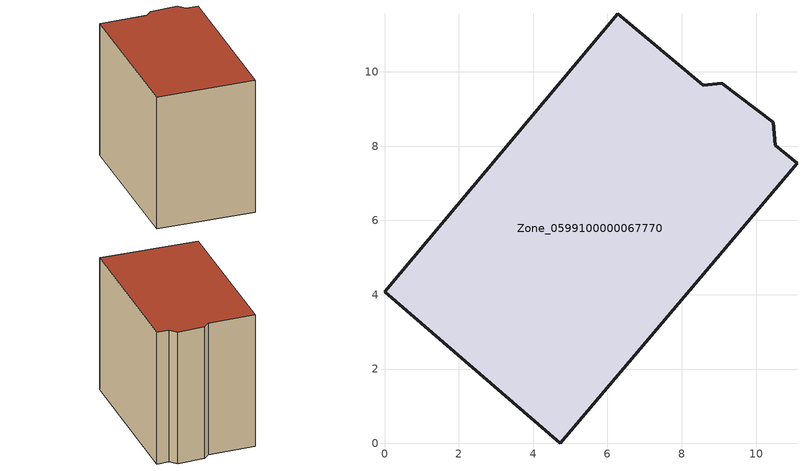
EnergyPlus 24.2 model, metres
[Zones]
Zone_0599100000067770
 floor ground (C_G): 9.08,9.69 10.46,8.64 10.51,8.03 11.1,7.54 4.74,0 0,4.08 6.28,11.57 8.58,9.64 z0
 wall outside (C_F): 4.74,0 11.1,7.54 10.51,8.03 10.46,8.64 9.08,9.69 8.58,9.64 6.28,11.57 0,4.08 4.74,0 z0:8.95
 roof outside (C_R): 10.46,8.64 9.08,9.69 8.58,9.64 6.28,11.57 0,4.08 4.74,0 11.1,7.54 10.51,8.03 z8.95
[BUILDING]
Pand.0599100000067770: North Axis=0; Terrain=City; Loads Convergence Tolerance Value=0.04; Temperature Convergence Tolerance Value=0.4; Solar Distribution=FullExterior; Maximum Number of Warmup Days=25; Minimum Number of Warmup Days=1
[Site:Location]
Rotterdam.The.Hague.AP_ZH_NLD Design_Conditions: Latitude=51.96; Longitude=4.45; Time Zone=1; Elevation=-4.5
[SITE:GROUNDTEMPERATURE:BUILDINGSURFACE]
18, 18, 18, 18, 18, 18, 18, 18, 18, 18, 18, 18
[MATERIAL] Thermal Absorptance=0.9; Solar Absorptance=0.7; Visible Absorptance=0.7
Name | Roughness | Thickness | Conductivity | Density | Specific Heat
G.TI.1946 | MediumSmooth | 0.15 | 1 | 540 | 1210
F.TI.1946 | Rough | 0.3 | 0.857143 | 1920 | 840
R.TI.1946 | MediumRough | 0.2 | 0.1 | 1500 | 1000
[CONSTRUCTION]
C_G: G.TI.1946
C_F: F.TI.1946
C_R: R.TI.1946
[ZONE]
Zone_0599100000067770: Type=1; Multiplier=1; Ceiling Height=Autocalculate; Volume=Autocalculate; Floor Area=autocalculate; Part of Total Floor Area=Yes
[ZONEINFILTRATION:DESIGNFLOWRATE]
Infil_Zone_0599100000067770: Zone or ZoneList or Space or SpaceList=Zone_0599100000067770; Schedule=AlwaysOn; Design Flow Rate Calculation Method=Flow/Area; Flow Rate per Floor Area=0.003; Constant Term Coefficient=1; Temperature Term Coefficient=0; Velocity Term Coefficient=0; Velocity Squared Term Coefficient=0
[HVACTEMPLATE:ZONE:IDEALLOADSAIRSYSTEM]
Zone_0599100000067770: Maximum Heating Supply Air Temperature=50; Minimum Cooling Supply Air Temperature=13; Maximum Heating Supply Air Humidity Ratio=0.0156; Minimum Cooling Supply Air Humidity Ratio=0.0077; Heating Limit=NoLimit; Cooling Limit=NoLimit; Dehumidification Control Type=ConstantSensibleHeatRatio; Cooling Sensible Heat Ratio=0.7; Dehumidification Setpoint=60; Humidification Control Type=None; Humidification Setpoint=30; Outdoor Air Method=None; Outdoor Air Flow Rate per Person=0.00944; Outdoor Air Flow Rate per Zone Floor Area=0; Outdoor Air Flow Rate per Zone=0; Demand Controlled Ventilation Type=None; Outdoor Air Economizer Type=NoEconomizer; Heat Recovery Type=None; Sensible Heat Recovery Effectiveness=0.7; Latent Heat Recovery Effectiveness=0.65
[ZONECONTROL:THERMOSTAT]
ThermostatControl_Zone_0599100000067770: Zone or ZoneList=Zone_0599100000067770; Control Type Schedule=DualSetpointControlType; Control 1=Thermostat_Zone_0599100000067770; Temperature Difference Between Cutout And Setpoint=0
[THERMOSTATSETPOINT:DUALSETPOINT]
Thermostat_Zone_0599100000067770: Heating Setpoint Temperature Schedule=HeatingSetpoint_Zone_0599100000067770; Cooling Setpoint Temperature Schedule=CoolingSetpoint_Zone_0599100000067770
[SCHEDULE:COMPACT]
HeatingSetpoint_Zone_0599100000067770: Through: 12/31, For: AllDays, Until: 24:00, 21
CoolingSetpoint_Zone_0599100000067770: Through: 12/31, For: AllDays, Until: 24:00, 24
DualSetpointControlType: Through: 12/31, For: AllDays, Until: 24:00, 4
AlwaysOn: Through: 12/31, For: AllDays, Until: 24:00, 1
